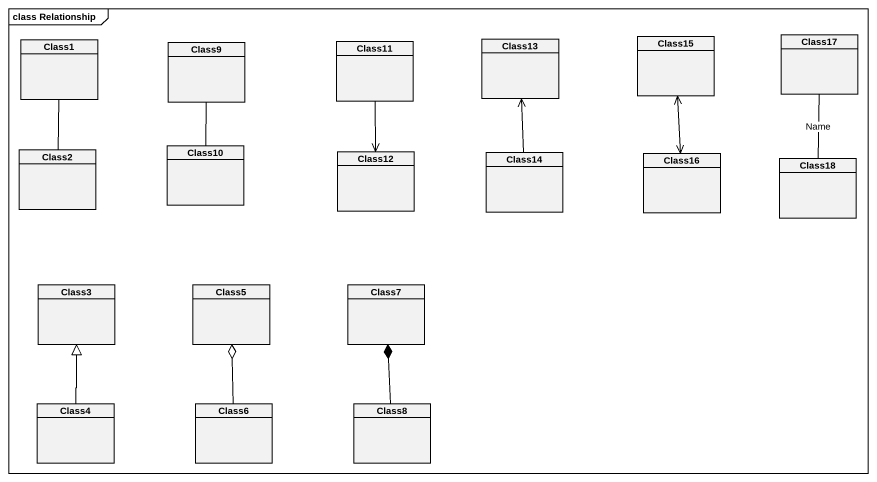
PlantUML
@startuml
mainframe class Relationship
hide circle
hide empty members
class Class1
class Class9
class Class11
class Class13
class Class15
class Class17
class Class2
class Class10
class Class12
class Class14
class Class16
class Class18
class Class3
class Class5
class Class7
class Class4
class Class6
class Class8
Class1 -- Class2
Class11 --> Class12
Class13 <-- Class14
Class15 <--> Class16
Class17 -- Class18 : Name
Class10 -up- Class9
Class4 -up-|> Class3
Class6 -up-o Class5
Class8 -up-* Class7
@enduml
